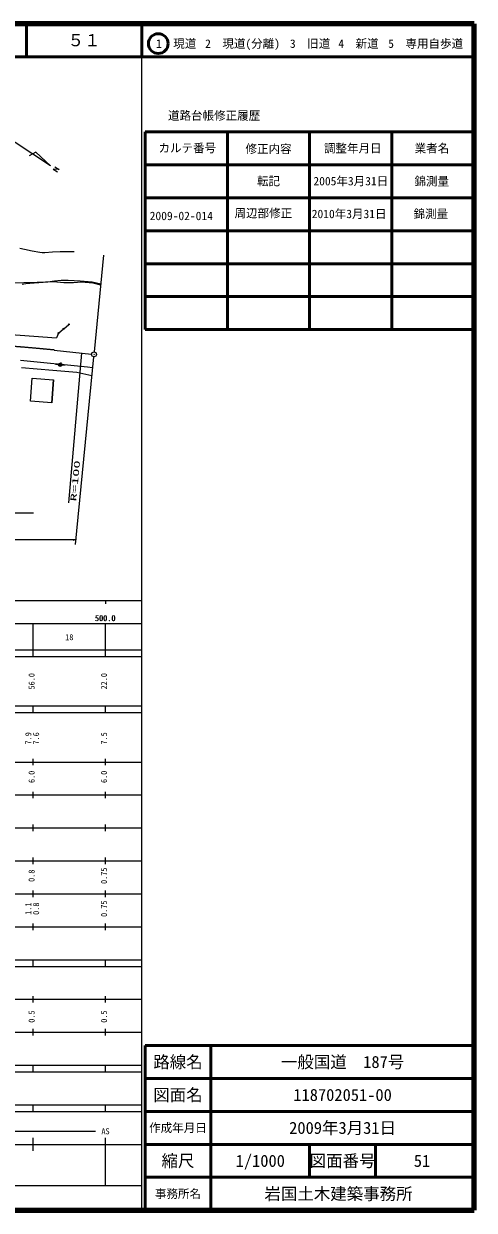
# Model space of a CAD drawing. Units: millimetres, scale not verified. Extents: x 40000 to 680000, y 20000 to 380000.
# Drawn here: x 543152 to 680000, y 20000 to 380000 of the extents above; entities that cross this region are included whole.
import ezdxf
from ezdxf.enums import TextEntityAlignment as Align

# ---------------------------------------------------------------- set-up
doc = ezdxf.new("R2010")
doc.units = ezdxf.units.MM
doc.header["$LTSCALE"] = 1000
doc.linetypes.add('CHAIN', pattern=[18.5, 12, -1.5, 3.5, -1.5])
for name, color, linetype, lineweight in [('M-BGD', 7, 'Continuous', 25), ('M-BMK', 2, 'CHAIN', 13), ('M-TTL', 2, 'Continuous', 140), ('M-TTL-BAND', 7, 'Continuous', 25), ('M-TTL-FRAM', 2, 'Continuous', 50), ('M-TTL-LINE', 7, 'Continuous', 50)]:
    doc.layers.add(name, color=color, linetype=linetype, lineweight=lineweight)
doc.layers.add('M-TTL-TXT', color=7, linetype='Continuous')
doc.styles.add('ＭＳ ゴシック', font='')
doc.styles.get('ＭＳ ゴシック').set_extended_font_data('MS Gothic')

# ---------------------------------------------------------------- blocks, each defined once
blk = doc.blocks.new('BUHIN364')
at = {"color": 7, "linetype": 'Continuous', "lineweight": 25}
blk.add_circle((0, 0), 149, dxfattribs=at)
blk = doc.blocks.new('BUHIN374')
at = {"color": 7, "linetype": 'Continuous', "lineweight": 25}
blk.add_line((0, 0), (-1000, -288), dxfattribs=at)
blk = doc.blocks.new('BUHIN387')
at = {"color": 7, "linetype": 'Continuous', "lineweight": 25}
for radius in [746, 22.5]:
    blk.add_circle((0, 0), radius, dxfattribs=at)

msp = doc.modelspace()

# ---------------------------------------------------------------- linework, layer by layer
at = {"layer": 'M-BGD'}
for p, q in [((551261, 336929), (530335, 350607)), ((546786, 341049), (544855, 339922)), ((551261, 336929), (546786, 341049)), ((553881, 335738), (552147, 335914)), ((552147, 335914), (553449, 335073)), ((552589, 336582), (553881, 335738)), ((564618, 280419), (567476, 309798)), ((540448, 301354), (543177, 301536)), ((543177, 301536), (547271, 301627)), ((547271, 301627), (552183, 301763)), ((552183, 301763), (555367, 301490)), ((555367, 301490), (558278, 301536)), ((558278, 301536), (560689, 301718)), ((560689, 301718), (564100, 301399)), ((564100, 301399), (566465, 300808)), ((555403, 287558), (556715, 288685)), ((522621, 286948), (553089, 284674)), ((553750, 286138), (553089, 284674)), ((553864, 286236), (555176, 287363)), ((542199, 277948), (562489, 275925)), ((560707, 280057), (556784, 234676)), ((558930, 221953), (564473, 278928)), ((542437, 275657), (551987, 274913)), ((551987, 274913), (559335, 274289)), ((553759, 276576), (552761, 276652)), ((553853, 276828), (554662, 276249)), ((554419, 277169), (554389, 276770)), ((554756, 276512), (555755, 276459)), ((559335, 274289), (563828, 273307)), ((562489, 275925), (564066, 275657)), ((545184, 265462), (545691, 272415)), ((545691, 272415), (552202, 271940)), ((551695, 264988), (552202, 271940)), ((552202, 271940), (551695, 264988)), ((551695, 264988), (545184, 265462)), ((538890, 231580), (546105, 231580)), ((527926, 223477), (559078, 223477))]:
    msp.add_line(p, q, dxfattribs=at)
for points in [[(542020, 311907), (543414, 311637), (545721, 311123), (548047, 310668), (548800, 310600), (549567, 310593), (551896, 310755), (554218, 310857), (556344, 310893), (558474, 310921)], [(542641, 300979), (543842, 301184), (545042, 301328), (547782, 301463), (550496, 301657), (552508, 301947), (554532, 302178), (555606, 302223), (556681, 302208), (560298, 301969), (563914, 301669), (565268, 301429), (566613, 301129)]]:
    msp.add_lwpolyline(points, dxfattribs=at)
msp.add_circle((554257, 276539), 498, dxfattribs=at)
at = {"layer": 'M-BMK'}
msp.add_line((552416, 280997), (563756, 279753), dxfattribs=at)
msp.add_arc((486653, -394335), 678530, 84.43455, 86.40101, dxfattribs=at)
at = {"layer": 'M-TTL'}
for p, q in [((680000, 380000), (40000, 380000)), ((680000, 20000), (680000, 380000)), ((40000, 20000), (680000, 20000))]:
    msp.add_line(p, q, dxfattribs=at)
at = {"layer": 'M-TTL-BAND'}
for p, q in [((579000, 20000), (579000, 370000)), ((40000, 205000), (579000, 205000)), ((568000, 205000), (568000, 204000)), ((68000, 198000), (579000, 198000)), ((546000, 188000), (546000, 198000)), ((568000, 188000), (568000, 198000)), ((40000, 190000), (579000, 190000)), ((40000, 188000), (579000, 188000)), ((40000, 173000), (579000, 173000)), ((546000, 171000), (546000, 173000)), ((568000, 171000), (568000, 173000)), ((40000, 171000), (579000, 171000)), ((40000, 156000), (579000, 156000)), ((546000, 155000), (546000, 157000)), ((568000, 155000), (568000, 157000)), ((46000, 146000), (579000, 146000)), ((546000, 145000), (546000, 147000)), ((568000, 145000), (568000, 147000)), ((546000, 135000), (546000, 137000)), ((568000, 135000), (568000, 137000)), ((52000, 136000), (579000, 136000)), ((46000, 126000), (579000, 126000)), ((546000, 125000), (546000, 127000)), ((568000, 125000), (568000, 127000)), ((52000, 116000), (579000, 116000)), ((546000, 115000), (546000, 117000)), ((568000, 115000), (568000, 117000)), ((46000, 106000), (579000, 106000)), ((546000, 105000), (546000, 107000)), ((568000, 105000), (568000, 107000)), ((40000, 96000), (579000, 96000)), ((40000, 94000), (579000, 94000)), ((546000, 94000), (546000, 96000)), ((568000, 94000), (568000, 96000)), ((49000, 84000), (579000, 84000)), ((546000, 83000), (546000, 85000)), ((568000, 83000), (568000, 85000)), ((40000, 74000), (579000, 74000)), ((546000, 73000), (546000, 75000)), ((568000, 73000), (568000, 75000)), ((40000, 64000), (579000, 64000)), ((40000, 62000), (579000, 62000)), ((546000, 62000), (546000, 64000)), ((568000, 62000), (568000, 64000)), ((40000, 52000), (579000, 52000)), ((546000, 50000), (546000, 52000)), ((568000, 50000), (568000, 52000)), ((40000, 50000), (579000, 50000)), ((71000, 44000), (565000, 44000)), ((40000, 40000), (579000, 40000)), ((546000, 38000), (546000, 42000)), ((568000, 27500), (568000, 42000)), ((68000, 27500), (579000, 27500))]:
    msp.add_line(p, q, dxfattribs=at)
at = {"layer": 'M-TTL-FRAM'}
for p, q in [((580000, 347197), (580000, 287197)), ((580000, 347197), (680000, 347197)), ((580000, 287197), (680000, 287197)), ((680000, 70000), (580000, 70000)), ((580000, 70000), (580000, 20000))]:
    msp.add_line(p, q, dxfattribs=at)
at = {"layer": 'M-TTL-LINE'}
for p, q in [((543997, 380000), (543997, 370000)), ((579000, 380000), (579000, 370000)), ((40000, 370000), (680000, 370000)), ((605000, 347197), (605000, 287197)), ((630000, 347197), (630000, 287197)), ((655000, 347197), (655000, 287197)), ((580000, 337197), (680000, 337197)), ((580000, 327197), (680000, 327197)), ((580000, 317197), (680000, 317197)), ((580000, 307197), (680000, 307197)), ((580000, 297197), (680000, 297197)), ((600000, 70000), (600000, 20000)), ((680000, 60000), (580000, 60000)), ((680000, 50000), (580000, 50000)), ((680000, 40000), (580000, 40000)), ((630000, 40000), (630000, 30000)), ((650000, 40000), (650000, 30000)), ((680000, 30000), (580000, 30000))]:
    msp.add_line(p, q, dxfattribs=at)
msp.add_circle((584031, 373958), 3000, dxfattribs=at)

# ---------------------------------------------------------------- block references
at = {"layer": 'M-BGD', "rotation": 359.99994}
for name, p in [('BUHIN364', (556829, 288783)), ('BUHIN364', (553750, 286138)), ('BUHIN364', (555289, 287460)), ('BUHIN387', (564502, 279678)), ('BUHIN374', (559078, 223477))]:
    msp.add_blockref(name, p, dxfattribs=at)

# ---------------------------------------------------------------- texts
at = {"layer": 'M-BGD', "style": 'ＭＳ ゴシック', "width": 2}
msp.add_text('R=100', height=1833, rotation=84.5, dxfattribs=at).set_placement((559656, 234967), align=Align.BOTTOM_LEFT)
at = {"layer": 'M-TTL-BAND', "style": 'ＭＳ ゴシック'}
for s, p in [('500.0', (567844, 198195)), ('500.0', (568000, 198195)), ('18', (557000, 192405)), ('AS', (568000, 42500))]:
    msp.add_text(s, height=1833, dxfattribs=at).set_placement(p, align=Align.BOTTOM_CENTER)
for s, p in [('56.0', (547000, 180500)), ('22.0', (569000, 180500)), ('7.9', (546000, 163174)), ('7.6', (548370, 163174)), ('7.5', (569000, 163174)), ('6.0', (547000, 151500)), ('6.0', (569000, 151500)), ('0.8', (547000, 121500)), ('0.75', (569000, 121500)), ('1.1', (546000, 111500)), ('0.8', (548370, 111500)), ('0.75', (569000, 111500)), ('0.5', (547000, 78764)), ('0.5', (569000, 78764))]:
    msp.add_text(s, height=1833, rotation=90, dxfattribs=at).set_placement(p, align=Align.BOTTOM_CENTER)
at = {"layer": 'M-TTL-TXT', "style": 'ＭＳ ゴシック'}
for s, height, p in [('５１', 3666, (561497, 375000)), ('1\u3000現道', 2566, (589448, 373958)), ('2\u3000現道(分離)', 2566, (609619, 373958)), ('3\u3000旧道', 2566, (630121, 373958)), ('4\u3000新道', 2566, (644824, 373958)), ('5\u3000専用自歩道', 2566, (665228, 373958)), ('道路台帳修正履歴', 2566, (600968, 352113)), ('カルテ番号', 2566, (592839, 342277)), ('修正内容', 2566, (617509, 342023)), ('調整年月日', 2566, (643089, 342197)), ('業者名', 2566, (667134, 342197)), ('転記', 2566, (617500, 332245)), ('2005年3月31日', 2566, (642500, 332245)), ('錦測量', 2566, (667077, 332189)), ('周辺部修正', 2566, (615928, 322507)), ('2009-02-014', 2566, (591016, 321696)), ('2010年3月31日', 2566, (641990, 322298)), ('錦測量', 2566, (666801, 322298)), ('路線名', 3666, (590000, 65000)), ('路線名', 3666, (590000, 65000)), ('一般国道\u3000187号', 3666, (640000, 65000)), ('図面名', 3666, (590000, 55000)), ('図面名', 3666, (590000, 55000)), ('118702051-00', 3666, (640000, 55000)), ('2009年3月31日', 3666, (640000, 45000)), ('作成年月日', 2566, (590000, 45000)), ('作成年月日', 2566, (590000, 45000)), ('縮尺', 3666, (590000, 35000)), ('縮尺', 3666, (590000, 35000)), ('1/1000', 3666, (615000, 35000)), ('図面番号', 3666, (640000, 35000)), ('図面番号', 3666, (640000, 35000)), ('51', 3666, (664125, 35000)), ('事務所名', 2566, (590000, 25000)), ('事務所名', 2566, (590000, 25000)), ('岩国土木建築事務所 ', 3666, (640000, 25000))]:
    msp.add_text(s, height=height, dxfattribs=at).set_placement(p, align=Align.MIDDLE_CENTER)

doc.saveas('drawing.dxf')
